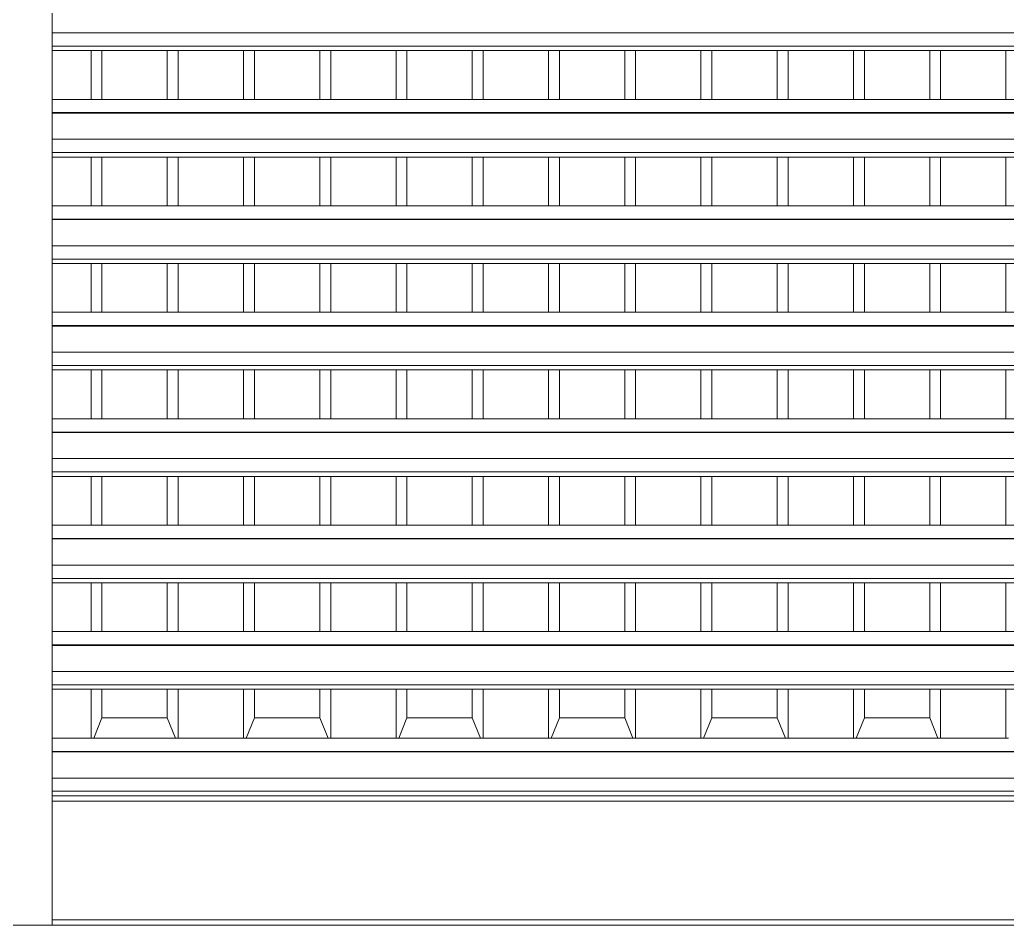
# Model space of a CAD drawing. Header units: metres. Extents: x 78 to 178, y -74 to 157.
# Drawn here: x 106.314 to 108.143, y -51.877 to -50.198 of the extents above; entities that cross this region are included whole.
import ezdxf

# ---------------------------------------------------------------- set-up
doc = ezdxf.new("R2010")
doc.units = ezdxf.units.M
doc.layers.add('01_Fina', color=252, linetype='Continuous', lineweight=15)

msp = doc.modelspace()

# ---------------------------------------------------------------- linework, layer by layer
at = {"layer": '01_Fina'}
for p, q in [((106.37404, -50.17419), (106.37404, -50.22268)), ((106.37404, -50.22268), (110.00404, -50.22268)), ((106.37404, -50.24734), (106.37404, -50.22268)), ((106.37404, -50.24734), (110.00404, -50.24734)), ((106.37404, -50.25556), (106.37404, -50.24734)), ((106.37404, -50.25556), (106.44618, -50.25556)), ((106.37404, -50.34598), (106.37404, -50.25556)), ((106.44618, -50.25556), (106.44618, -50.34598)), ((106.44618, -50.25556), (106.46635, -50.25556)), ((106.46635, -50.25556), (106.46635, -50.34598)), ((106.46635, -50.25556), (106.58739, -50.25556)), ((106.58739, -50.25556), (106.58739, -50.34598)), ((106.58739, -50.25556), (106.60756, -50.25556)), ((106.60756, -50.25556), (106.60756, -50.34598)), ((106.60756, -50.25556), (106.72859, -50.25556)), ((106.72859, -50.25556), (106.72859, -50.34598)), ((106.72859, -50.25556), (106.74876, -50.25556)), ((106.74876, -50.25556), (106.74876, -50.34598)), ((106.74876, -50.25556), (106.8698, -50.25556)), ((106.8698, -50.25556), (106.8698, -50.34598)), ((106.8698, -50.25556), (106.88997, -50.25556)), ((106.88997, -50.25556), (106.88997, -50.34598)), ((106.88997, -50.25556), (107.01101, -50.25556)), ((107.01101, -50.25556), (107.01101, -50.34598)), ((107.01101, -50.25556), (107.03118, -50.25556)), ((107.03118, -50.25556), (107.03118, -50.34598)), ((107.03118, -50.25556), (107.15221, -50.25556)), ((107.15221, -50.25556), (107.15221, -50.34598)), ((107.15221, -50.25556), (107.17239, -50.25556)), ((107.17239, -50.25556), (107.17239, -50.34598)), ((107.17239, -50.25556), (107.29342, -50.25556)), ((107.29342, -50.25556), (107.29342, -50.34598)), ((107.29342, -50.25556), (107.31359, -50.25556)), ((107.31359, -50.25556), (107.31359, -50.34598)), ((107.31359, -50.25556), (107.43463, -50.25556)), ((107.43463, -50.25556), (107.43463, -50.34598)), ((107.43463, -50.25556), (107.4548, -50.25556)), ((107.4548, -50.25556), (107.4548, -50.34598)), ((107.4548, -50.25556), (107.57583, -50.25556)), ((107.57583, -50.25556), (107.57583, -50.34598)), ((107.57583, -50.25556), (107.59601, -50.25556)), ((107.59601, -50.25556), (107.59601, -50.34598)), ((107.59601, -50.25556), (107.71704, -50.25556)), ((107.71704, -50.25556), (107.71704, -50.34598)), ((107.71704, -50.25556), (107.73721, -50.25556)), ((107.73721, -50.25556), (107.73721, -50.34598)), ((107.73721, -50.25556), (107.85825, -50.25556)), ((107.85825, -50.25556), (107.85825, -50.34598)), ((107.85825, -50.25556), (107.87842, -50.25556)), ((107.87842, -50.25556), (107.87842, -50.34598)), ((107.87842, -50.25556), (107.99945, -50.25556)), ((107.99945, -50.25556), (107.99945, -50.34598)), ((107.99945, -50.25556), (108.01963, -50.25556)), ((108.01963, -50.25556), (108.01963, -50.34598)), ((108.01963, -50.25556), (108.14066, -50.25556)), ((108.14066, -50.25556), (108.14066, -50.34598)), ((108.14066, -50.25556), (108.16083, -50.25556)), ((106.37404, -50.34598), (106.44618, -50.34598)), ((106.37404, -50.37064), (106.37404, -50.34598)), ((106.44618, -50.34598), (106.46635, -50.34598)), ((106.46635, -50.34598), (106.58739, -50.34598)), ((106.58739, -50.34598), (106.60756, -50.34598)), ((106.60756, -50.34598), (106.72859, -50.34598)), ((106.72859, -50.34598), (106.74876, -50.34598)), ((106.74876, -50.34598), (106.8698, -50.34598)), ((106.8698, -50.34598), (106.88997, -50.34598)), ((106.88997, -50.34598), (107.01101, -50.34598)), ((107.01101, -50.34598), (107.03118, -50.34598)), ((107.03118, -50.34598), (107.15221, -50.34598)), ((107.15221, -50.34598), (107.17239, -50.34598)), ((107.17239, -50.34598), (107.29342, -50.34598)), ((107.29342, -50.34598), (107.31359, -50.34598)), ((107.31359, -50.34598), (107.43463, -50.34598)), ((107.43463, -50.34598), (107.4548, -50.34598)), ((107.4548, -50.34598), (107.57583, -50.34598)), ((107.57583, -50.34598), (107.59601, -50.34598)), ((107.59601, -50.34598), (107.71704, -50.34598)), ((107.71704, -50.34598), (107.73721, -50.34598)), ((107.73721, -50.34598), (107.85825, -50.34598)), ((107.85825, -50.34598), (107.87842, -50.34598)), ((107.87842, -50.34598), (107.99945, -50.34598)), ((107.99945, -50.34598), (108.01963, -50.34598)), ((108.01963, -50.34598), (108.14066, -50.34598)), ((108.14066, -50.34598), (108.16083, -50.34598)), ((106.37404, -50.37064), (110.00404, -50.37064)), ((106.37404, -50.37146), (106.37404, -50.37064)), ((106.37404, -50.37146), (110.00404, -50.37146)), ((106.37404, -50.37146), (106.37404, -50.41996)), ((106.37404, -50.41996), (110.00404, -50.41996)), ((106.37404, -50.44462), (106.37404, -50.41996)), ((106.37404, -50.44462), (110.00404, -50.44462)), ((106.37404, -50.45284), (106.37404, -50.44462)), ((106.37404, -50.45284), (106.44618, -50.45284)), ((106.37404, -50.54326), (106.37404, -50.45284)), ((106.44618, -50.45284), (106.44618, -50.54326)), ((106.44618, -50.45284), (106.46635, -50.45284)), ((106.46635, -50.45284), (106.46635, -50.54326)), ((106.46635, -50.45284), (106.58739, -50.45284)), ((106.58739, -50.45284), (106.58739, -50.54326)), ((106.58739, -50.45284), (106.60756, -50.45284)), ((106.60756, -50.45284), (106.60756, -50.54326)), ((106.60756, -50.45284), (106.72859, -50.45284)), ((106.72859, -50.45284), (106.72859, -50.54326)), ((106.72859, -50.45284), (106.74876, -50.45284)), ((106.74876, -50.45284), (106.74876, -50.54326)), ((106.74876, -50.45284), (106.8698, -50.45284)), ((106.8698, -50.45284), (106.8698, -50.54326)), ((106.8698, -50.45284), (106.88997, -50.45284)), ((106.88997, -50.45284), (106.88997, -50.54326)), ((106.88997, -50.45284), (107.01101, -50.45284)), ((107.01101, -50.45284), (107.01101, -50.54326)), ((107.01101, -50.45284), (107.03118, -50.45284)), ((107.03118, -50.45284), (107.03118, -50.54326)), ((107.03118, -50.45284), (107.15221, -50.45284)), ((107.15221, -50.45284), (107.15221, -50.54326)), ((107.15221, -50.45284), (107.17239, -50.45284)), ((107.17239, -50.45284), (107.17239, -50.54326)), ((107.17239, -50.45284), (107.29342, -50.45284)), ((107.29342, -50.45284), (107.29342, -50.54326)), ((107.29342, -50.45284), (107.31359, -50.45284)), ((107.31359, -50.45284), (107.31359, -50.54326)), ((107.31359, -50.45284), (107.43463, -50.45284)), ((107.43463, -50.45284), (107.43463, -50.54326)), ((107.43463, -50.45284), (107.4548, -50.45284)), ((107.4548, -50.45284), (107.4548, -50.54326)), ((107.4548, -50.45284), (107.57583, -50.45284)), ((107.57583, -50.45284), (107.57583, -50.54326)), ((107.57583, -50.45284), (107.59601, -50.45284)), ((107.59601, -50.45284), (107.59601, -50.54326)), ((107.59601, -50.45284), (107.71704, -50.45284)), ((107.71704, -50.45284), (107.71704, -50.54326)), ((107.71704, -50.45284), (107.73721, -50.45284)), ((107.73721, -50.45284), (107.73721, -50.54326)), ((107.73721, -50.45284), (107.85825, -50.45284)), ((107.85825, -50.45284), (107.85825, -50.54326)), ((107.85825, -50.45284), (107.87842, -50.45284)), ((107.87842, -50.45284), (107.87842, -50.54326)), ((107.87842, -50.45284), (107.99945, -50.45284)), ((107.99945, -50.45284), (107.99945, -50.54326)), ((107.99945, -50.45284), (108.01963, -50.45284)), ((108.01963, -50.45284), (108.01963, -50.54326)), ((108.01963, -50.45284), (108.14066, -50.45284)), ((108.14066, -50.45284), (108.14066, -50.54326)), ((108.14066, -50.45284), (108.16083, -50.45284)), ((106.37404, -50.54326), (106.44618, -50.54326)), ((106.37404, -50.56792), (106.37404, -50.54326)), ((106.44618, -50.54326), (106.46635, -50.54326)), ((106.46635, -50.54326), (106.58739, -50.54326)), ((106.58739, -50.54326), (106.60756, -50.54326)), ((106.60756, -50.54326), (106.72859, -50.54326)), ((106.72859, -50.54326), (106.74876, -50.54326)), ((106.74876, -50.54326), (106.8698, -50.54326)), ((106.8698, -50.54326), (106.88997, -50.54326)), ((106.88997, -50.54326), (107.01101, -50.54326)), ((107.01101, -50.54326), (107.03118, -50.54326)), ((107.03118, -50.54326), (107.15221, -50.54326)), ((107.15221, -50.54326), (107.17239, -50.54326)), ((107.17239, -50.54326), (107.29342, -50.54326)), ((107.29342, -50.54326), (107.31359, -50.54326)), ((107.31359, -50.54326), (107.43463, -50.54326)), ((107.43463, -50.54326), (107.4548, -50.54326)), ((107.4548, -50.54326), (107.57583, -50.54326)), ((107.57583, -50.54326), (107.59601, -50.54326)), ((107.59601, -50.54326), (107.71704, -50.54326)), ((107.71704, -50.54326), (107.73721, -50.54326)), ((107.73721, -50.54326), (107.85825, -50.54326)), ((107.85825, -50.54326), (107.87842, -50.54326)), ((107.87842, -50.54326), (107.99945, -50.54326)), ((107.99945, -50.54326), (108.01963, -50.54326)), ((108.01963, -50.54326), (108.14066, -50.54326)), ((108.14066, -50.54326), (108.16083, -50.54326)), ((106.37404, -50.56792), (110.00404, -50.56792)), ((106.37404, -50.56874), (106.37404, -50.56792)), ((106.37404, -50.56874), (110.00404, -50.56874)), ((106.37404, -50.61724), (106.37404, -50.56874)), ((106.37404, -50.61724), (110.00404, -50.61724)), ((106.37404, -50.6419), (106.37404, -50.61724)), ((106.37404, -50.6419), (110.00404, -50.6419)), ((106.37404, -50.65012), (106.37404, -50.6419)), ((106.37404, -50.65012), (106.44618, -50.65012)), ((106.37404, -50.65012), (106.37404, -50.74054)), ((106.44618, -50.65012), (106.44618, -50.74054)), ((106.44618, -50.65012), (106.46635, -50.65012)), ((106.46635, -50.65012), (106.46635, -50.74054)), ((106.46635, -50.65012), (106.58739, -50.65012)), ((106.58739, -50.65012), (106.58739, -50.74054)), ((106.58739, -50.65012), (106.60756, -50.65012)), ((106.60756, -50.65012), (106.60756, -50.74054)), ((106.60756, -50.65012), (106.72859, -50.65012)), ((106.72859, -50.65012), (106.72859, -50.74054)), ((106.72859, -50.65012), (106.74876, -50.65012)), ((106.74876, -50.65012), (106.74876, -50.74054)), ((106.74876, -50.65012), (106.8698, -50.65012)), ((106.8698, -50.65012), (106.8698, -50.74054)), ((106.8698, -50.65012), (106.88997, -50.65012)), ((106.88997, -50.65012), (106.88997, -50.74054)), ((106.88997, -50.65012), (107.01101, -50.65012)), ((107.01101, -50.65012), (107.01101, -50.74054)), ((107.01101, -50.65012), (107.03118, -50.65012)), ((107.03118, -50.65012), (107.03118, -50.74054)), ((107.03118, -50.65012), (107.15221, -50.65012)), ((107.15221, -50.65012), (107.15221, -50.74054)), ((107.15221, -50.65012), (107.17239, -50.65012)), ((107.17239, -50.65012), (107.17239, -50.74054)), ((107.17239, -50.65012), (107.29342, -50.65012)), ((107.29342, -50.65012), (107.29342, -50.74054)), ((107.29342, -50.65012), (107.31359, -50.65012)), ((107.31359, -50.65012), (107.31359, -50.74054)), ((107.31359, -50.65012), (107.43463, -50.65012)), ((107.43463, -50.65012), (107.43463, -50.74054)), ((107.43463, -50.65012), (107.4548, -50.65012)), ((107.4548, -50.65012), (107.4548, -50.74054)), ((107.4548, -50.65012), (107.57583, -50.65012)), ((107.57583, -50.65012), (107.57583, -50.74054)), ((107.57583, -50.65012), (107.59601, -50.65012)), ((107.59601, -50.65012), (107.59601, -50.74054)), ((107.59601, -50.65012), (107.71704, -50.65012)), ((107.71704, -50.65012), (107.71704, -50.74054)), ((107.71704, -50.65012), (107.73721, -50.65012)), ((107.73721, -50.65012), (107.73721, -50.74054)), ((107.73721, -50.65012), (107.85825, -50.65012)), ((107.85825, -50.65012), (107.85825, -50.74054)), ((107.85825, -50.65012), (107.87842, -50.65012)), ((107.87842, -50.65012), (107.87842, -50.74054)), ((107.87842, -50.65012), (107.99945, -50.65012)), ((107.99945, -50.65012), (107.99945, -50.74054)), ((107.99945, -50.65012), (108.01963, -50.65012)), ((108.01963, -50.65012), (108.01963, -50.74054)), ((108.01963, -50.65012), (108.14066, -50.65012)), ((108.14066, -50.65012), (108.14066, -50.74054)), ((108.14066, -50.65012), (108.16083, -50.65012)), ((106.37404, -50.74054), (106.44618, -50.74054)), ((106.37404, -50.74054), (106.37404, -50.7652)), ((106.44618, -50.74054), (106.46635, -50.74054)), ((106.46635, -50.74054), (106.58739, -50.74054)), ((106.58739, -50.74054), (106.60756, -50.74054)), ((106.60756, -50.74054), (106.72859, -50.74054)), ((106.72859, -50.74054), (106.74876, -50.74054)), ((106.74876, -50.74054), (106.8698, -50.74054)), ((106.8698, -50.74054), (106.88997, -50.74054)), ((106.88997, -50.74054), (107.01101, -50.74054)), ((107.01101, -50.74054), (107.03118, -50.74054)), ((107.03118, -50.74054), (107.15221, -50.74054)), ((107.15221, -50.74054), (107.17239, -50.74054)), ((107.17239, -50.74054), (107.29342, -50.74054)), ((107.29342, -50.74054), (107.31359, -50.74054)), ((107.31359, -50.74054), (107.43463, -50.74054)), ((107.43463, -50.74054), (107.4548, -50.74054)), ((107.4548, -50.74054), (107.57583, -50.74054)), ((107.57583, -50.74054), (107.59601, -50.74054)), ((107.59601, -50.74054), (107.71704, -50.74054)), ((107.71704, -50.74054), (107.73721, -50.74054)), ((107.73721, -50.74054), (107.85825, -50.74054)), ((107.85825, -50.74054), (107.87842, -50.74054)), ((107.87842, -50.74054), (107.99945, -50.74054)), ((107.99945, -50.74054), (108.01963, -50.74054)), ((108.01963, -50.74054), (108.14066, -50.74054)), ((108.14066, -50.74054), (108.16083, -50.74054)), ((106.37404, -50.7652), (110.00404, -50.7652)), ((106.37404, -50.76602), (106.37404, -50.7652)), ((106.37404, -50.76602), (110.00404, -50.76602)), ((106.37404, -50.81452), (106.37404, -50.76602)), ((106.37404, -50.81452), (110.00404, -50.81452)), ((106.37404, -50.83918), (106.37404, -50.81452)), ((106.37404, -50.83918), (110.00404, -50.83918)), ((106.37404, -50.8474), (106.37404, -50.83918)), ((106.37404, -50.8474), (106.44618, -50.8474)), ((106.37404, -50.8474), (106.37404, -50.93782)), ((106.44618, -50.8474), (106.44618, -50.93782)), ((106.44618, -50.8474), (106.46635, -50.8474)), ((106.46635, -50.8474), (106.46635, -50.93782)), ((106.46635, -50.8474), (106.58739, -50.8474)), ((106.58739, -50.8474), (106.58739, -50.93782)), ((106.58739, -50.8474), (106.60756, -50.8474)), ((106.60756, -50.8474), (106.60756, -50.93782)), ((106.60756, -50.8474), (106.72859, -50.8474)), ((106.72859, -50.8474), (106.72859, -50.93782)), ((106.72859, -50.8474), (106.74876, -50.8474)), ((106.74876, -50.8474), (106.74876, -50.93782)), ((106.74876, -50.8474), (106.8698, -50.8474)), ((106.8698, -50.8474), (106.8698, -50.93782)), ((106.8698, -50.8474), (106.88997, -50.8474)), ((106.88997, -50.8474), (106.88997, -50.93782)), ((106.88997, -50.8474), (107.01101, -50.8474)), ((107.01101, -50.8474), (107.01101, -50.93782)), ((107.01101, -50.8474), (107.03118, -50.8474)), ((107.03118, -50.8474), (107.03118, -50.93782)), ((107.03118, -50.8474), (107.15221, -50.8474)), ((107.15221, -50.8474), (107.15221, -50.93782)), ((107.15221, -50.8474), (107.17239, -50.8474)), ((107.17239, -50.8474), (107.17239, -50.93782)), ((107.17239, -50.8474), (107.29342, -50.8474)), ((107.29342, -50.8474), (107.29342, -50.93782)), ((107.29342, -50.8474), (107.31359, -50.8474)), ((107.31359, -50.8474), (107.31359, -50.93782)), ((107.31359, -50.8474), (107.43463, -50.8474)), ((107.43463, -50.8474), (107.43463, -50.93782)), ((107.43463, -50.8474), (107.4548, -50.8474)), ((107.4548, -50.8474), (107.4548, -50.93782)), ((107.4548, -50.8474), (107.57583, -50.8474)), ((107.57583, -50.8474), (107.57583, -50.93782)), ((107.57583, -50.8474), (107.59601, -50.8474)), ((107.59601, -50.8474), (107.59601, -50.93782)), ((107.59601, -50.8474), (107.71704, -50.8474)), ((107.71704, -50.8474), (107.71704, -50.93782)), ((107.71704, -50.8474), (107.73721, -50.8474)), ((107.73721, -50.8474), (107.73721, -50.93782)), ((107.73721, -50.8474), (107.85825, -50.8474)), ((107.85825, -50.8474), (107.85825, -50.93782)), ((107.85825, -50.8474), (107.87842, -50.8474)), ((107.87842, -50.8474), (107.87842, -50.93782)), ((107.87842, -50.8474), (107.99945, -50.8474)), ((107.99945, -50.8474), (107.99945, -50.93782)), ((107.99945, -50.8474), (108.01963, -50.8474)), ((108.01963, -50.8474), (108.01963, -50.93782)), ((108.01963, -50.8474), (108.14066, -50.8474)), ((108.14066, -50.8474), (108.14066, -50.93782)), ((108.14066, -50.8474), (108.16083, -50.8474)), ((106.37404, -50.93782), (106.44618, -50.93782)), ((106.37404, -50.96248), (106.37404, -50.93782)), ((106.44618, -50.93782), (106.46635, -50.93782)), ((106.46635, -50.93782), (106.58739, -50.93782)), ((106.58739, -50.93782), (106.60756, -50.93782)), ((106.60756, -50.93782), (106.72859, -50.93782)), ((106.72859, -50.93782), (106.74876, -50.93782)), ((106.74876, -50.93782), (106.8698, -50.93782)), ((106.8698, -50.93782), (106.88997, -50.93782)), ((106.88997, -50.93782), (107.01101, -50.93782)), ((107.01101, -50.93782), (107.03118, -50.93782)), ((107.03118, -50.93782), (107.15221, -50.93782)), ((107.15221, -50.93782), (107.17239, -50.93782)), ((107.17239, -50.93782), (107.29342, -50.93782)), ((107.29342, -50.93782), (107.31359, -50.93782)), ((107.31359, -50.93782), (107.43463, -50.93782)), ((107.43463, -50.93782), (107.4548, -50.93782)), ((107.4548, -50.93782), (107.57583, -50.93782)), ((107.57583, -50.93782), (107.59601, -50.93782)), ((107.59601, -50.93782), (107.71704, -50.93782)), ((107.71704, -50.93782), (107.73721, -50.93782)), ((107.73721, -50.93782), (107.85825, -50.93782)), ((107.85825, -50.93782), (107.87842, -50.93782)), ((107.87842, -50.93782), (107.99945, -50.93782)), ((107.99945, -50.93782), (108.01963, -50.93782)), ((108.01963, -50.93782), (108.14066, -50.93782)), ((108.14066, -50.93782), (108.16083, -50.93782)), ((106.37404, -50.96248), (110.00404, -50.96248)), ((106.37404, -50.9633), (106.37404, -50.96248)), ((106.37404, -50.9633), (110.00404, -50.9633)), ((106.37404, -51.0118), (106.37404, -50.9633)), ((106.37404, -51.0118), (110.00404, -51.0118)), ((106.37404, -51.03646), (106.37404, -51.0118)), ((106.37404, -51.03646), (110.00404, -51.03646)), ((106.37404, -51.03646), (106.37404, -51.04468)), ((106.37404, -51.04468), (106.44618, -51.04468)), ((106.37404, -51.1351), (106.37404, -51.04468)), ((106.44618, -51.04468), (106.44618, -51.1351)), ((106.44618, -51.04468), (106.46635, -51.04468)), ((106.46635, -51.04468), (106.46635, -51.1351)), ((106.46635, -51.04468), (106.58739, -51.04468)), ((106.58739, -51.04468), (106.58739, -51.1351)), ((106.58739, -51.04468), (106.60756, -51.04468)), ((106.60756, -51.04468), (106.60756, -51.1351)), ((106.60756, -51.04468), (106.72859, -51.04468)), ((106.72859, -51.04468), (106.72859, -51.1351)), ((106.72859, -51.04468), (106.74876, -51.04468)), ((106.74876, -51.04468), (106.74876, -51.1351)), ((106.74876, -51.04468), (106.8698, -51.04468)), ((106.8698, -51.04468), (106.8698, -51.1351)), ((106.8698, -51.04468), (106.88997, -51.04468)), ((106.88997, -51.04468), (106.88997, -51.1351)), ((106.88997, -51.04468), (107.01101, -51.04468)), ((107.01101, -51.04468), (107.01101, -51.1351)), ((107.01101, -51.04468), (107.03118, -51.04468)), ((107.03118, -51.04468), (107.03118, -51.1351)), ((107.03118, -51.04468), (107.15221, -51.04468)), ((107.15221, -51.04468), (107.15221, -51.1351)), ((107.15221, -51.04468), (107.17239, -51.04468)), ((107.17239, -51.04468), (107.17239, -51.1351)), ((107.17239, -51.04468), (107.29342, -51.04468)), ((107.29342, -51.04468), (107.29342, -51.1351)), ((107.29342, -51.04468), (107.31359, -51.04468)), ((107.31359, -51.04468), (107.31359, -51.1351)), ((107.31359, -51.04468), (107.43463, -51.04468)), ((107.43463, -51.04468), (107.43463, -51.1351)), ((107.43463, -51.04468), (107.4548, -51.04468)), ((107.4548, -51.04468), (107.4548, -51.1351)), ((107.4548, -51.04468), (107.57583, -51.04468)), ((107.57583, -51.04468), (107.57583, -51.1351)), ((107.57583, -51.04468), (107.59601, -51.04468)), ((107.59601, -51.04468), (107.59601, -51.1351)), ((107.59601, -51.04468), (107.71704, -51.04468)), ((107.71704, -51.04468), (107.71704, -51.1351)), ((107.71704, -51.04468), (107.73721, -51.04468)), ((107.73721, -51.04468), (107.73721, -51.1351)), ((107.73721, -51.04468), (107.85825, -51.04468)), ((107.85825, -51.04468), (107.85825, -51.1351)), ((107.85825, -51.04468), (107.87842, -51.04468)), ((107.87842, -51.04468), (107.87842, -51.1351)), ((107.87842, -51.04468), (107.99945, -51.04468)), ((107.99945, -51.04468), (107.99945, -51.1351)), ((107.99945, -51.04468), (108.01963, -51.04468)), ((108.01963, -51.04468), (108.01963, -51.1351)), ((108.01963, -51.04468), (108.14066, -51.04468)), ((108.14066, -51.04468), (108.14066, -51.1351)), ((108.14066, -51.04468), (108.16083, -51.04468)), ((106.37404, -51.1351), (106.44618, -51.1351)), ((106.37404, -51.15976), (106.37404, -51.1351)), ((106.44618, -51.1351), (106.46635, -51.1351)), ((106.46635, -51.1351), (106.58739, -51.1351)), ((106.58739, -51.1351), (106.60756, -51.1351)), ((106.60756, -51.1351), (106.72859, -51.1351)), ((106.72859, -51.1351), (106.74876, -51.1351)), ((106.74876, -51.1351), (106.8698, -51.1351)), ((106.8698, -51.1351), (106.88997, -51.1351)), ((106.88997, -51.1351), (107.01101, -51.1351)), ((107.01101, -51.1351), (107.03118, -51.1351)), ((107.03118, -51.1351), (107.15221, -51.1351)), ((107.15221, -51.1351), (107.17239, -51.1351)), ((107.17239, -51.1351), (107.29342, -51.1351)), ((107.29342, -51.1351), (107.31359, -51.1351)), ((107.31359, -51.1351), (107.43463, -51.1351)), ((107.43463, -51.1351), (107.4548, -51.1351)), ((107.4548, -51.1351), (107.57583, -51.1351)), ((107.57583, -51.1351), (107.59601, -51.1351)), ((107.59601, -51.1351), (107.71704, -51.1351)), ((107.71704, -51.1351), (107.73721, -51.1351)), ((107.73721, -51.1351), (107.85825, -51.1351)), ((107.85825, -51.1351), (107.87842, -51.1351)), ((107.87842, -51.1351), (107.99945, -51.1351)), ((107.99945, -51.1351), (108.01963, -51.1351)), ((108.01963, -51.1351), (108.14066, -51.1351)), ((108.14066, -51.1351), (108.16083, -51.1351)), ((106.37404, -51.15976), (110.00404, -51.15976)), ((106.37404, -51.16058), (106.37404, -51.15976)), ((106.37404, -51.16058), (110.00404, -51.16058)), ((106.37404, -51.20908), (106.37404, -51.16058)), ((106.37404, -51.20908), (110.00404, -51.20908)), ((106.37404, -51.20908), (106.37404, -51.23374)), ((106.37404, -51.23374), (110.00404, -51.23374)), ((106.37404, -51.24196), (106.37404, -51.23374)), ((106.37404, -51.24196), (106.44618, -51.24196)), ((106.37404, -51.24196), (106.37404, -51.33238)), ((106.44618, -51.24196), (106.44618, -51.33238)), ((106.44618, -51.24196), (106.46635, -51.24196)), ((106.46635, -51.24196), (106.46635, -51.33238)), ((106.46635, -51.24196), (106.58739, -51.24196)), ((106.58739, -51.24196), (106.58739, -51.33238)), ((106.58739, -51.24196), (106.60756, -51.24196)), ((106.60756, -51.24196), (106.60756, -51.33238)), ((106.60756, -51.24196), (106.72859, -51.24196)), ((106.72859, -51.24196), (106.72859, -51.33238)), ((106.72859, -51.24196), (106.74876, -51.24196)), ((106.74876, -51.24196), (106.74876, -51.33238)), ((106.74876, -51.24196), (106.8698, -51.24196)), ((106.8698, -51.24196), (106.8698, -51.33238)), ((106.8698, -51.24196), (106.88997, -51.24196)), ((106.88997, -51.24196), (106.88997, -51.33238)), ((106.88997, -51.24196), (107.01101, -51.24196)), ((107.01101, -51.24196), (107.01101, -51.33238)), ((107.01101, -51.24196), (107.03118, -51.24196)), ((107.03118, -51.24196), (107.03118, -51.33238)), ((107.03118, -51.24196), (107.15221, -51.24196)), ((107.15221, -51.24196), (107.15221, -51.33238)), ((107.15221, -51.24196), (107.17239, -51.24196)), ((107.17239, -51.24196), (107.17239, -51.33238)), ((107.17239, -51.24196), (107.29342, -51.24196)), ((107.29342, -51.24196), (107.29342, -51.33238)), ((107.29342, -51.24196), (107.31359, -51.24196)), ((107.31359, -51.24196), (107.31359, -51.33238)), ((107.31359, -51.24196), (107.43463, -51.24196)), ((107.43463, -51.24196), (107.43463, -51.33238)), ((107.43463, -51.24196), (107.4548, -51.24196)), ((107.4548, -51.24196), (107.4548, -51.33238)), ((107.4548, -51.24196), (107.57583, -51.24196)), ((107.57583, -51.24196), (107.57583, -51.33238)), ((107.57583, -51.24196), (107.59601, -51.24196)), ((107.59601, -51.24196), (107.59601, -51.33238)), ((107.59601, -51.24196), (107.71704, -51.24196)), ((107.71704, -51.24196), (107.71704, -51.33238)), ((107.71704, -51.24196), (107.73721, -51.24196)), ((107.73721, -51.24196), (107.73721, -51.33238)), ((107.73721, -51.24196), (107.85825, -51.24196)), ((107.85825, -51.24196), (107.85825, -51.33238)), ((107.85825, -51.24196), (107.87842, -51.24196)), ((107.87842, -51.24196), (107.87842, -51.33238)), ((107.87842, -51.24196), (107.99945, -51.24196)), ((107.99945, -51.24196), (107.99945, -51.33238)), ((107.99945, -51.24196), (108.01963, -51.24196)), ((108.01963, -51.24196), (108.01963, -51.33238)), ((108.01963, -51.24196), (108.14066, -51.24196)), ((108.14066, -51.24196), (108.14066, -51.33238)), ((108.14066, -51.24196), (108.16083, -51.24196)), ((106.37404, -51.33238), (106.44618, -51.33238)), ((106.37404, -51.35704), (106.37404, -51.33238)), ((106.44618, -51.33238), (106.46635, -51.33238)), ((106.46635, -51.33238), (106.58739, -51.33238)), ((106.58739, -51.33238), (106.60756, -51.33238)), ((106.60756, -51.33238), (106.72859, -51.33238)), ((106.72859, -51.33238), (106.74876, -51.33238)), ((106.74876, -51.33238), (106.8698, -51.33238)), ((106.8698, -51.33238), (106.88997, -51.33238)), ((106.88997, -51.33238), (107.01101, -51.33238)), ((107.01101, -51.33238), (107.03118, -51.33238)), ((107.03118, -51.33238), (107.15221, -51.33238)), ((107.15221, -51.33238), (107.17239, -51.33238)), ((107.17239, -51.33238), (107.29342, -51.33238)), ((107.29342, -51.33238), (107.31359, -51.33238)), ((107.31359, -51.33238), (107.43463, -51.33238)), ((107.43463, -51.33238), (107.4548, -51.33238)), ((107.4548, -51.33238), (107.57583, -51.33238)), ((107.57583, -51.33238), (107.59601, -51.33238)), ((107.59601, -51.33238), (107.71704, -51.33238)), ((107.71704, -51.33238), (107.73721, -51.33238)), ((107.73721, -51.33238), (107.85825, -51.33238)), ((107.85825, -51.33238), (107.87842, -51.33238)), ((107.87842, -51.33238), (107.99945, -51.33238)), ((107.99945, -51.33238), (108.01963, -51.33238)), ((108.01963, -51.33238), (108.14066, -51.33238)), ((108.14066, -51.33238), (108.16083, -51.33238)), ((106.37404, -51.35704), (110.00404, -51.35704)), ((106.37404, -51.35786), (106.37404, -51.35704)), ((106.37404, -51.35786), (110.00404, -51.35786)), ((106.37404, -51.40636), (106.37404, -51.35786)), ((106.37404, -51.40636), (110.00404, -51.40636)), ((106.37404, -51.43102), (106.37404, -51.40636)), ((106.37404, -51.43102), (110.00404, -51.43102)), ((106.37404, -51.43924), (106.37404, -51.43102)), ((106.37404, -51.43924), (106.44618, -51.43924)), ((106.37404, -51.52966), (106.37404, -51.43924)), ((106.44618, -51.43924), (106.44618, -51.52966)), ((106.44618, -51.43924), (106.46635, -51.43924)), ((106.46635, -51.43924), (106.46635, -51.49237)), ((106.46635, -51.43924), (106.58739, -51.43924)), ((106.58739, -51.43924), (106.58739, -51.49237)), ((106.58739, -51.43924), (106.60756, -51.43924)), ((106.60756, -51.43924), (106.60756, -51.52966)), ((106.60756, -51.43924), (106.72859, -51.43924)), ((106.72859, -51.43924), (106.72859, -51.52966)), ((106.72859, -51.43924), (106.74876, -51.43924)), ((106.74876, -51.43924), (106.74876, -51.49237)), ((106.74876, -51.43924), (106.8698, -51.43924)), ((106.8698, -51.43924), (106.8698, -51.49237)), ((106.8698, -51.43924), (106.88997, -51.43924)), ((106.88997, -51.43924), (106.88997, -51.52966)), ((106.88997, -51.43924), (107.01101, -51.43924)), ((107.01101, -51.43924), (107.01101, -51.52966)), ((107.01101, -51.43924), (107.03118, -51.43924)), ((107.03118, -51.43924), (107.03118, -51.49237)), ((107.03118, -51.43924), (107.15221, -51.43924)), ((107.15221, -51.43924), (107.15221, -51.49237)), ((107.15221, -51.43924), (107.17239, -51.43924)), ((107.17239, -51.43924), (107.17239, -51.52966)), ((107.17239, -51.43924), (107.29342, -51.43924)), ((107.29342, -51.43924), (107.29342, -51.52966)), ((107.29342, -51.43924), (107.31359, -51.43924)), ((107.31359, -51.43924), (107.31359, -51.49237)), ((107.31359, -51.43924), (107.43463, -51.43924)), ((107.43463, -51.43924), (107.43463, -51.49237)), ((107.43463, -51.43924), (107.4548, -51.43924)), ((107.4548, -51.43924), (107.4548, -51.52966)), ((107.4548, -51.43924), (107.57583, -51.43924)), ((107.57583, -51.43924), (107.57583, -51.52966)), ((107.57583, -51.43924), (107.59601, -51.43924)), ((107.59601, -51.43924), (107.59601, -51.49237)), ((107.59601, -51.43924), (107.71704, -51.43924)), ((107.71704, -51.43924), (107.71704, -51.49237)), ((107.71704, -51.43924), (107.73721, -51.43924)), ((107.73721, -51.43924), (107.73721, -51.52966)), ((107.73721, -51.43924), (107.85825, -51.43924)), ((107.85825, -51.43924), (107.85825, -51.52966)), ((107.85825, -51.43924), (107.87842, -51.43924)), ((107.87842, -51.43924), (107.87842, -51.49237)), ((107.87842, -51.43924), (107.99945, -51.43924)), ((107.99945, -51.43924), (107.99945, -51.49237)), ((107.99945, -51.43924), (108.01963, -51.43924)), ((108.01963, -51.43924), (108.01963, -51.52966)), ((108.01963, -51.43924), (108.14066, -51.43924)), ((108.14066, -51.43924), (108.14066, -51.52966)), ((108.14066, -51.43924), (108.16083, -51.43924)), ((106.46635, -51.49237), (106.4511, -51.52966)), ((106.58739, -51.49237), (106.46635, -51.49237)), ((106.60263, -51.52966), (106.58739, -51.49237)), ((106.74876, -51.49237), (106.73351, -51.52966)), ((106.8698, -51.49237), (106.74876, -51.49237)), ((106.88505, -51.52966), (106.8698, -51.49237)), ((107.03118, -51.49237), (107.01593, -51.52966)), ((107.15221, -51.49237), (107.03118, -51.49237)), ((107.16746, -51.52966), (107.15221, -51.49237)), ((107.31359, -51.49237), (107.29834, -51.52966)), ((107.43463, -51.49237), (107.31359, -51.49237)), ((107.44988, -51.52966), (107.43463, -51.49237)), ((107.59601, -51.49237), (107.58076, -51.52966)), ((107.71704, -51.49237), (107.59601, -51.49237)), ((107.71704, -51.49237), (107.73229, -51.52966)), ((107.87842, -51.49237), (107.86317, -51.52966)), ((107.99945, -51.49237), (107.87842, -51.49237)), ((108.0147, -51.52966), (107.99945, -51.49237)), ((106.37404, -51.52966), (106.44618, -51.52966)), ((106.37404, -51.55432), (106.37404, -51.52966)), ((106.44618, -51.52966), (106.4511, -51.52966)), ((106.4511, -51.52966), (106.60263, -51.52966)), ((106.60263, -51.52966), (106.60756, -51.52966)), ((106.60756, -51.52966), (106.72859, -51.52966)), ((106.72859, -51.52966), (106.73351, -51.52966)), ((106.73351, -51.52966), (106.88505, -51.52966)), ((106.88505, -51.52966), (106.88997, -51.52966)), ((106.88997, -51.52966), (107.01101, -51.52966)), ((107.01101, -51.52966), (107.01593, -51.52966)), ((107.01593, -51.52966), (107.16746, -51.52966)), ((107.16746, -51.52966), (107.17239, -51.52966)), ((107.17239, -51.52966), (107.29342, -51.52966)), ((107.29342, -51.52966), (107.29834, -51.52966)), ((107.29834, -51.52966), (107.44988, -51.52966)), ((107.44988, -51.52966), (107.4548, -51.52966)), ((107.4548, -51.52966), (107.57583, -51.52966)), ((107.57583, -51.52966), (107.58076, -51.52966)), ((107.58076, -51.52966), (107.73229, -51.52966)), ((107.73229, -51.52966), (107.73721, -51.52966)), ((107.73721, -51.52966), (107.85825, -51.52966)), ((107.85825, -51.52966), (107.86317, -51.52966)), ((107.86317, -51.52966), (108.0147, -51.52966)), ((108.0147, -51.52966), (108.01963, -51.52966)), ((108.01963, -51.52966), (108.14066, -51.52966)), ((108.14066, -51.52966), (108.14558, -51.52966)), ((106.37404, -51.55432), (110.00404, -51.55432)), ((106.37404, -51.55514), (106.37404, -51.55432)), ((106.37404, -51.55514), (110.00404, -51.55514)), ((106.37404, -51.60364), (106.37404, -51.55514)), ((106.37404, -51.60364), (110.00404, -51.60364)), ((106.37404, -51.6283), (106.37404, -51.60364)), ((106.37404, -51.6283), (110.00404, -51.6283)), ((106.37404, -51.63651), (106.37404, -51.6283)), ((110.00404, -51.63651), (106.37404, -51.63651)), ((106.37404, -51.63651), (106.37404, -51.64631)), ((110.00404, -51.64631), (106.37404, -51.64631)), ((106.37404, -51.64631), (106.37404, -51.86671)), ((110.00404, -51.86671), (106.37404, -51.86671)), ((106.37404, -51.86671), (106.37404, -51.87651)), ((106.25404, -51.87651), (106.37404, -51.87651)), ((110.00404, -51.87651), (106.37404, -51.87651))]:
    msp.add_line(p, q, dxfattribs=at)

doc.saveas('drawing.dxf')
